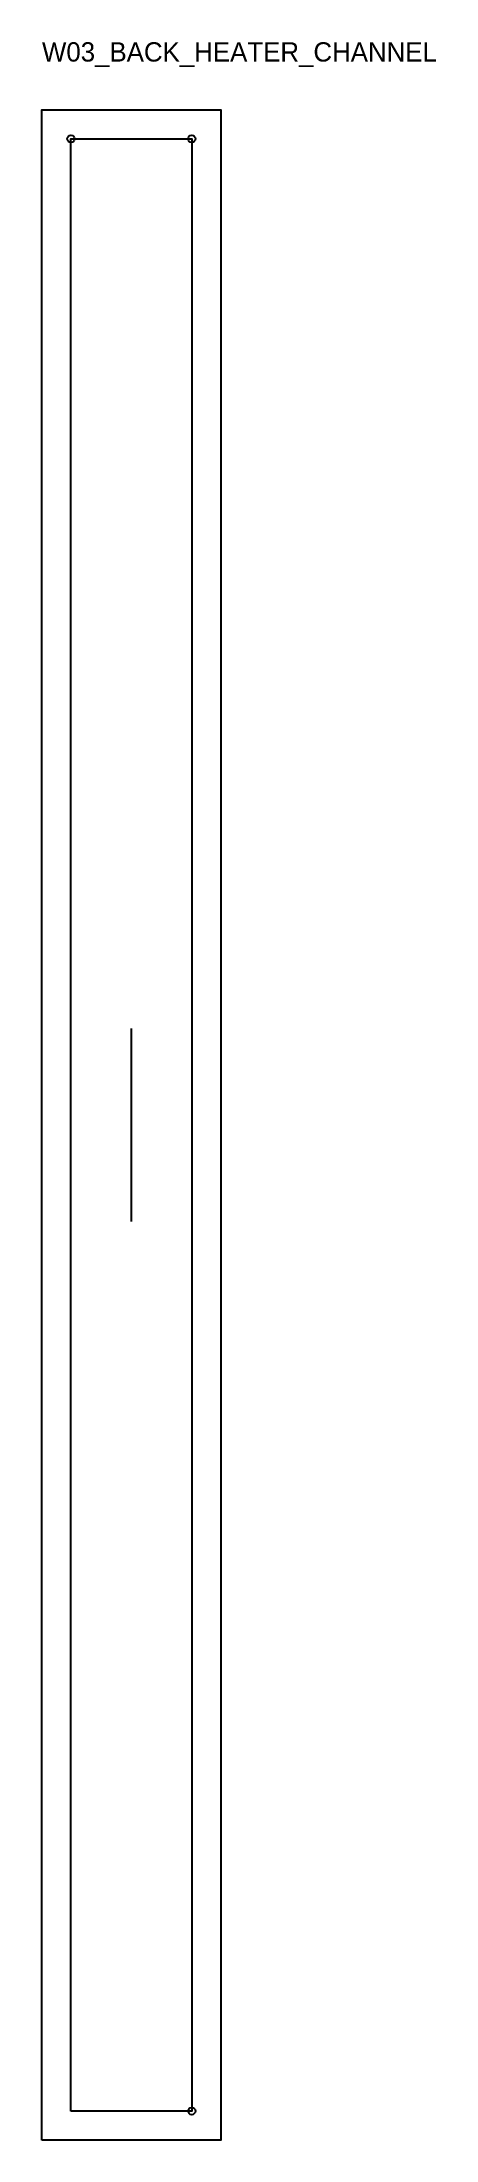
# Model space of a CAD drawing. Header units: millimetres. Extents: x -12 to 151, y -12 to 857.
import ezdxf

# ---------------------------------------------------------------- set-up
doc = ezdxf.new("R2010")
doc.units = ezdxf.units.MM
for name, color, linetype in [('CUT', 1, 'Continuous'), ('GRAIN', 3, 'Continuous'), ('ID', 7, 'Continuous'), ('NOTCH', 2, 'Continuous'), ('SEAM', 5, 'Continuous')]:
    doc.layers.add(name, color=color, linetype=linetype)

msp = doc.modelspace()

# ---------------------------------------------------------------- linework, layer by layer
at = {"layer": 'CUT'}
msp.add_lwpolyline([(-12, -12), (-12, 828.56), (62, 828.56), (62, -12), (-12, -12)], close=True, dxfattribs=at)
at = {"layer": 'GRAIN'}
msp.add_line((25, 368.28), (25, 448.28), dxfattribs=at)
at = {"layer": 'NOTCH'}
for centre in [(0, 816.56), (50, 816.56), (50, 816.56), (50, 0)]:
    msp.add_circle(centre, 1.5, dxfattribs=at)
at = {"layer": 'SEAM'}
msp.add_lwpolyline([(0, 0), (0, 816.56), (50, 816.56), (50, 0)], close=True, dxfattribs=at)

# ---------------------------------------------------------------- texts
at = {"layer": 'ID'}
msp.add_text('W03_BACK_HEATER_CHANNEL', height=8, dxfattribs=at).set_placement((-12, 848.56))

doc.saveas('drawing.dxf')
